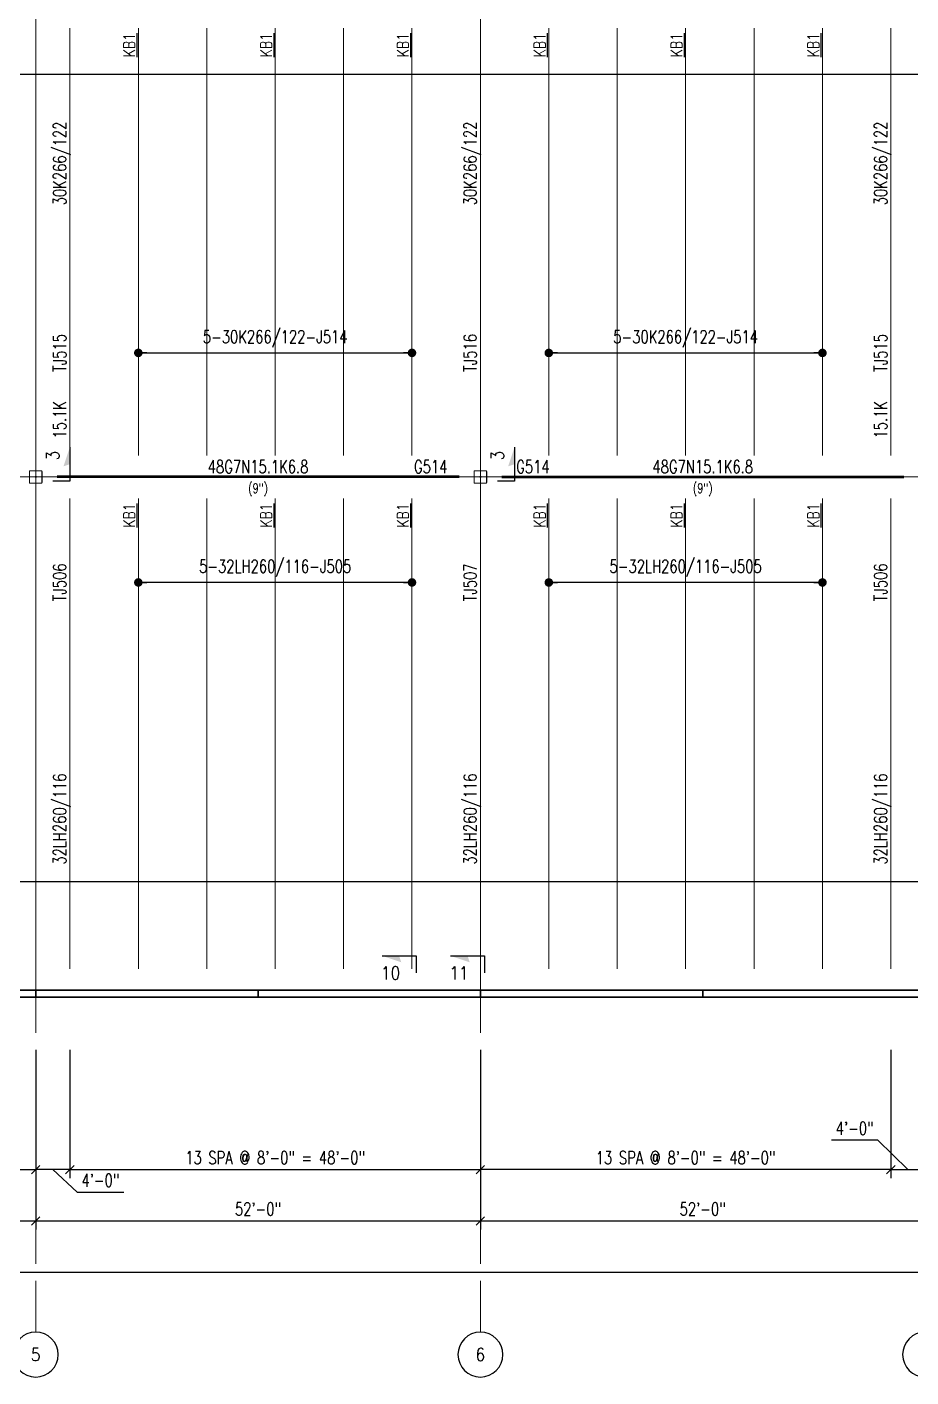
# Model space of a CAD drawing. Extents: x -14553 to 17595, y -13361 to 12610.
# Drawn here: x 2340 to 3580, y -5943 to -4048 of the extents above; entities that cross this region are included whole.
import ezdxf
from ezdxf.enums import TextEntityAlignment as Align

# ---------------------------------------------------------------- set-up
doc = ezdxf.new("R2010")
doc.units = 0
doc.header["$LTSCALE"] = 0.5
doc.header["$MEASUREMENT"] = 0
doc.linetypes.add('CENTER', pattern=[2, 1.25, -0.25, 0.25, -0.25])
doc.layers.get('0').update_dxf_attribs({"linetype": 'CONTINUOUS'})
doc.layers.get('DEFPOINTS').update_dxf_attribs({"linetype": 'CONTINUOUS'})
for name, color, linetype in [('BRIDGING-KB', 140, 'CONTINUOUS'), ('Girder-Widths', 54, 'CONTINUOUS'), ('Grid-Bubbles', 2, 'CONTINUOUS'), ('Section-Cuts', 2, 'CONTINUOUS')]:
    doc.layers.add(name, color=color, linetype=linetype)
for name, color, linetype, lineweight in [('CMU-Walls', 254, 'CONTINUOUS', 30), ('Columns', 41, 'CONTINUOUS', 40), ('Dim-Grid', 11, 'CONTINUOUS', 20), ('Girder-Marks', 50, 'CONTINUOUS', 35), ('Girders', 4, 'CONTINUOUS', 50), ('Grid-Lines', 251, 'CENTER', 5), ('Joist-Dims', 11, 'CONTINUOUS', 20), ('Joist-Loads', 50, 'CONTINUOUS', 18), ('Joist-Marks', 50, 'CONTINUOUS', 35), ('Joists', 1, 'CONTINUOUS', 15)]:
    doc.layers.add(name, color=color, linetype=linetype, lineweight=lineweight)
doc.styles.add('NORMAL', font='simplex.shx', dxfattribs={"width": 0.75})
doc.styles.add('SECTION-ARROWS', font='simplex.shx', dxfattribs={"width": 0.75})
doc.styles.add('SECTION-ATTRIB-BOLD', font='simplex.shx', dxfattribs={"width": 0.75})
doc.styles.get("Standard").update_dxf_attribs({"font": 'SIMPLEX.SHX', "width": 0.75})
doc.dimstyles.new('NMBS T192', dxfattribs={"dimscale": 192, "dimtxt": 0.09375, "dimasz": 0.0625, "dimexe": 0.0625, "dimexo": 0.125, "dimgap": 0.03125, "dimtad": 1, "dimdec": 4, "dimrnd": 0.0625, "dimzin": 3, "dimdsep": 46, "dimlunit": 4, "dimtxsty": 'Standard', "dimblk1": 'OBLIQUE', "dimblk2": 'OBLIQUE', "dimsah": 1, "dimcen": -0.125, "dimclrt": 2, "dimadec": 0, "dimazin": 0, "dimtfac": 0.625, "dimtdec": 4, "dimtmove": 0, "dimatfit": 2, "dimfxl": 0.0625, "dimtvp": 0.7, "dimtolj": 1, "dimtzin": 3, "dimarcsym": 0})
doc.dimstyles.new('NMBS T192 Dots', dxfattribs={"dimscale": 192, "dimtxt": 0.09375, "dimasz": 0.0625, "dimexe": 0.0625, "dimexo": 0.125, "dimgap": 0.03125, "dimtad": 1, "dimdec": 4, "dimrnd": 0.0625, "dimzin": 3, "dimdsep": 46, "dimlunit": 4, "dimtxsty": 'Standard', "dimblk": 'DOT', "dimcen": -0.125, "dimse1": 1, "dimse2": 1, "dimclrd": 4, "dimclrt": 50, "dimadec": 0, "dimazin": 0, "dimtfac": 0.625, "dimtdec": 4, "dimtmove": 0, "dimatfit": 2, "dimldrblk": 'OBLIQUE', "dimfxl": 0.0625, "dimtvp": 0.7, "dimtolj": 1, "dimtzin": 3, "dimarcsym": 0})

# ---------------------------------------------------------------- blocks, each defined once
blk = doc.blocks.new('_OBLIQUE')
at = {"color": 0, "linetype": 'ByBlock'}
blk.add_line((-0.5, -0.5), (0.5, 0.5), dxfattribs=at)
blk = doc.blocks.new('*D56')
at = {"layer": 'DEFPOINTS', "color": 0, "transparency": 16777216}
for p in [(1728, -5460), (2352, -5460), (2352, -5724)]:
    blk.add_point(p, dxfattribs=at)
at = {"layer": 'Dim-Grid', "color": 0, "lineweight": -2, "transparency": 16777216}
for p, q in [((1728, -5484), (1728, -5736)), ((2352, -5484), (2352, -5736)), ((1728, -5724), (2352, -5724))]:
    blk.add_line(p, q, dxfattribs=at)
at = {"layer": 'Dim-Grid', "color": 0, "lineweight": -2, "transparency": 16777216, "xscale": 12, "yscale": 12, "zscale": 12, "rotation": 180}
blk.add_blockref('_OBLIQUE', (1728, -5724), dxfattribs=at)
at = {"layer": 'Dim-Grid', "color": 0, "lineweight": -2, "transparency": 16777216, "xscale": 12, "yscale": 12, "zscale": 12}
blk.add_blockref('_OBLIQUE', (2352, -5724), dxfattribs=at)
at = {"layer": 'Dim-Grid', "color": 2, "transparency": 16777216, "insert": (2040, -5707.3), "char_height": 18, "attachment_point": 5}
blk.add_mtext('\\A1;52\'-0"', dxfattribs=at)
blk = doc.blocks.new('Grid-Bub')
at = {"color": 0}
blk.add_circle((0, 0), 0.1641, dxfattribs=at)
at = {"style": 'SECTION-ATTRIB-BOLD', "width": 0.875}
blk.add_attdef('LABEL', text='', height=0.0938, dxfattribs=at).set_placement((0, 0), align=Align.MIDDLE_CENTER)
blk = doc.blocks.new('*D57')
at = {"layer": 'DEFPOINTS', "color": 0, "transparency": 16777216}
for p in [(2352, -5460), (2976, -5460), (2976, -5724)]:
    blk.add_point(p, dxfattribs=at)
at = {"layer": 'Dim-Grid', "color": 0, "lineweight": -2, "transparency": 16777216}
for p, q in [((2352, -5484), (2352, -5736)), ((2976, -5484), (2976, -5736)), ((2352, -5724), (2976, -5724))]:
    blk.add_line(p, q, dxfattribs=at)
at = {"layer": 'Dim-Grid', "color": 0, "lineweight": -2, "transparency": 16777216, "xscale": 12, "yscale": 12, "zscale": 12, "rotation": 180}
blk.add_blockref('_OBLIQUE', (2352, -5724), dxfattribs=at)
at = {"layer": 'Dim-Grid', "color": 0, "lineweight": -2, "transparency": 16777216, "xscale": 12, "yscale": 12, "zscale": 12}
blk.add_blockref('_OBLIQUE', (2976, -5724), dxfattribs=at)
at = {"layer": 'Dim-Grid', "color": 2, "transparency": 16777216, "insert": (2664, -5707.3), "char_height": 18, "attachment_point": 5}
blk.add_mtext('\\A1;52\'-0"', dxfattribs=at)
blk = doc.blocks.new('*D58')
at = {"layer": 'DEFPOINTS', "color": 0, "transparency": 16777216}
for p in [(2976, -5460), (3600, -5460), (3600, -5724)]:
    blk.add_point(p, dxfattribs=at)
at = {"layer": 'Dim-Grid', "color": 0, "lineweight": -2, "transparency": 16777216}
for p, q in [((2976, -5484), (2976, -5736)), ((3600, -5484), (3600, -5736)), ((2976, -5724), (3600, -5724))]:
    blk.add_line(p, q, dxfattribs=at)
at = {"layer": 'Dim-Grid', "color": 0, "lineweight": -2, "transparency": 16777216, "xscale": 12, "yscale": 12, "zscale": 12, "rotation": 180}
blk.add_blockref('_OBLIQUE', (2976, -5724), dxfattribs=at)
at = {"layer": 'Dim-Grid', "color": 0, "lineweight": -2, "transparency": 16777216, "xscale": 12, "yscale": 12, "zscale": 12}
blk.add_blockref('_OBLIQUE', (3600, -5724), dxfattribs=at)
at = {"layer": 'Dim-Grid', "color": 2, "transparency": 16777216, "insert": (3288, -5707.3), "char_height": 18, "attachment_point": 5}
blk.add_mtext('\\A1;52\'-0"', dxfattribs=at)
blk = doc.blocks.new('*D47')
at = {"layer": 'DEFPOINTS', "color": 0, "transparency": 16777216}
for p in [(0, -5460), (8448, -5460), (8448, -5796)]:
    blk.add_point(p, dxfattribs=at)
at = {"layer": 'Dim-Grid', "color": 0, "lineweight": -2, "transparency": 16777216}
for p, q in [((0, -5484), (0, -5808)), ((8448, -5484), (8448, -5808)), ((0, -5796), (8448, -5796))]:
    blk.add_line(p, q, dxfattribs=at)
at = {"layer": 'Dim-Grid', "color": 0, "lineweight": -2, "transparency": 16777216, "xscale": 12, "yscale": 12, "zscale": 12, "rotation": 180}
blk.add_blockref('_OBLIQUE', (0, -5796), dxfattribs=at)
at = {"layer": 'Dim-Grid', "color": 0, "lineweight": -2, "transparency": 16777216, "xscale": 12, "yscale": 12, "zscale": 12}
blk.add_blockref('_OBLIQUE', (8448, -5796), dxfattribs=at)
at = {"layer": 'Dim-Grid', "color": 2, "transparency": 16777216, "insert": (4224, -5779.3), "char_height": 18, "attachment_point": 5}
blk.add_mtext('\\A1;704\'-0"', dxfattribs=at)
blk = doc.blocks.new('Tube')
at = {"lineweight": 15}
for p, q in [((-0.031, 0), (0.031, 0)), ((0, -0.031), (0, 0.031))]:
    blk.add_line(p, q, dxfattribs=at)
at = {"color": 0, "linetype": 'ByBlock', "const_width": 0.0104}
blk.add_lwpolyline([(-0.053, 0.061), (0.053, 0.061, -0.414214), (0.061, 0.053), (0.061, -0.053, -0.414214), (0.053, -0.061), (-0.053, -0.061, -0.414214), (-0.061, -0.053), (-0.061, 0.053, -0.414214)], format="xyb", close=True, dxfattribs=at)
blk.add_point((0, 0))
blk = doc.blocks.new('_DOT')
at = {"color": 0, "linetype": 'ByBlock'}
blk.add_line((-0.5, 0), (-1, 0), dxfattribs=at)
at = {"color": 0, "linetype": 'ByBlock', "const_width": 0.5}
blk.add_lwpolyline([(-0.25, 0, 1), (0.25, 0, 1)], format="xyb", close=True, dxfattribs=at)
blk = doc.blocks.new('*D111')
at = {"layer": 'DEFPOINTS', "color": 0, "transparency": 16777216}
for p in [(384, -5208.4), (4224, -5208.4), (4224, -5247.5)]:
    blk.add_point(p, dxfattribs=at)
at = {"layer": 'Joist-Dims', "color": 0, "lineweight": -2, "transparency": 16777216}
for p, q in [((384, -5232.4), (384, -5259.5)), ((396, -5247.5), (4212, -5247.5)), ((4224, -5232.4), (4224, -5259.5))]:
    blk.add_line(p, q, dxfattribs=at)
at = {"layer": 'Joist-Dims', "color": 0, "lineweight": -2, "transparency": 16777216, "xscale": 12, "yscale": 12, "zscale": 12, "rotation": 180}
blk.add_blockref('_DOT', (384, -5247.5), dxfattribs=at)
at = {"layer": 'Joist-Dims', "color": 0, "lineweight": -2, "transparency": 16777216, "xscale": 12, "yscale": 12, "zscale": 12}
blk.add_blockref('_DOT', (4224, -5247.5), dxfattribs=at)
at = {"layer": 'Joist-Dims', "color": 2, "transparency": 16777216, "insert": (2258.5, -5232.5), "char_height": 18, "attachment_point": 5}
blk.add_mtext('\\A1;6', dxfattribs=at)
blk = doc.blocks.new('DOT')
at = {"color": 0, "linetype": 'ByBlock'}
blk.add_line((-0.5, 0), (-1, 0), dxfattribs=at)
at = {"color": 0, "linetype": 'ByBlock', "const_width": 0.5}
blk.add_lwpolyline([(-0.25, 0, 1), (0.25, 0, 1)], format="xyb", close=True, dxfattribs=at)
blk = doc.blocks.new('*D108')
at = {"layer": 'DEFPOINTS', "color": 0, "transparency": 16777216}
for p in [(96, -4076), (4224, -4076), (96, -4115.1)]:
    blk.add_point(p, dxfattribs=at)
at = {"layer": 'Joist-Dims', "color": 0, "lineweight": -2, "transparency": 16777216}
for p, q in [((96, -4100), (96, -4127.1)), ((4224, -4100), (4224, -4127.1)), ((4212, -4115.1), (108, -4115.1))]:
    blk.add_line(p, q, dxfattribs=at)
at = {"layer": 'Joist-Dims', "color": 0, "lineweight": -2, "transparency": 16777216, "xscale": 12, "yscale": 12, "zscale": 12, "rotation": 180}
blk.add_blockref('_DOT', (96, -4115.1), dxfattribs=at)
at = {"layer": 'Joist-Dims', "color": 0, "lineweight": -2, "transparency": 16777216, "xscale": 12, "yscale": 12, "zscale": 12}
blk.add_blockref('_DOT', (4224, -4115.1), dxfattribs=at)
at = {"layer": 'Joist-Dims', "color": 2, "transparency": 16777216, "insert": (2160, -4100.1), "char_height": 18, "attachment_point": 5}
blk.add_mtext('\\A1;5', dxfattribs=at)
blk = doc.blocks.new('*D178')
at = {"layer": 'DEFPOINTS', "color": 0, "transparency": 16777216}
for p in [(2304, -5460), (2352, -5460), (2352, -5652)]:
    blk.add_point(p, dxfattribs=at)
at = {"layer": 'Dim-Grid', "color": 0, "lineweight": -2, "transparency": 16777216}
for p, q in [((2304, -5484), (2304, -5664)), ((2352, -5484), (2352, -5664)), ((2285.8, -5610.7), (2220.5, -5610.7)), ((2328, -5652), (2285.8, -5610.7)), ((2304, -5652), (2352, -5652))]:
    blk.add_line(p, q, dxfattribs=at)
at = {"layer": 'Dim-Grid', "color": 0, "lineweight": -2, "transparency": 16777216, "xscale": 12, "yscale": 12, "zscale": 12}
for p, rotation in [((2304, -5652), 179.9999906653421), ((2352, -5652), 359.9999906653421)]:
    blk.add_blockref('_OBLIQUE', p, dxfattribs=dict(at, rotation=rotation))
at = {"layer": 'Dim-Grid', "color": 2, "transparency": 16777216, "insert": (2253.2, -5594), "char_height": 18, "attachment_point": 5, "rotation": 360}
blk.add_mtext('\\A1;4\'-0"', dxfattribs=at)
blk = doc.blocks.new('*D179')
at = {"layer": 'DEFPOINTS', "color": 0, "transparency": 16777216}
for p in [(2400, -5460), (2976, -5460), (2976, -5652)]:
    blk.add_point(p, dxfattribs=at)
at = {"layer": 'Dim-Grid', "color": 0, "lineweight": -2, "transparency": 16777216}
for p, q in [((2400, -5484), (2400, -5664)), ((2976, -5484), (2976, -5664)), ((2400, -5652), (2976, -5652))]:
    blk.add_line(p, q, dxfattribs=at)
at = {"layer": 'Dim-Grid', "color": 0, "lineweight": -2, "transparency": 16777216, "xscale": 12, "yscale": 12, "zscale": 12, "rotation": 180}
blk.add_blockref('_OBLIQUE', (2400, -5652), dxfattribs=at)
at = {"layer": 'Dim-Grid', "color": 0, "lineweight": -2, "transparency": 16777216, "xscale": 12, "yscale": 12, "zscale": 12}
blk.add_blockref('_OBLIQUE', (2976, -5652), dxfattribs=at)
at = {"layer": 'Dim-Grid', "color": 2, "transparency": 16777216, "insert": (2688, -5635.3), "char_height": 18, "attachment_point": 5}
blk.add_mtext('\\A1;13 SPA @ 8\'-0" = 48\'-0"', dxfattribs=at)
blk = doc.blocks.new('*D180')
at = {"layer": 'DEFPOINTS', "color": 0, "transparency": 16777216}
for p in [(2352, -5460), (2400, -5460), (2352, -5652)]:
    blk.add_point(p, dxfattribs=at)
at = {"layer": 'Dim-Grid', "color": 0, "lineweight": -2, "transparency": 16777216}
for p, q in [((2352, -5484), (2352, -5664)), ((2400, -5484), (2400, -5664)), ((2400, -5652), (2352, -5652)), ((2376, -5652), (2410.1, -5683.6)), ((2410.1, -5683.6), (2475.5, -5683.6))]:
    blk.add_line(p, q, dxfattribs=at)
at = {"layer": 'Dim-Grid', "color": 0, "lineweight": -2, "transparency": 16777216, "xscale": 12, "yscale": 12, "zscale": 12, "rotation": 180}
blk.add_blockref('_OBLIQUE', (2352, -5652), dxfattribs=at)
at = {"layer": 'Dim-Grid', "color": 0, "lineweight": -2, "transparency": 16777216, "xscale": 12, "yscale": 12, "zscale": 12}
blk.add_blockref('_OBLIQUE', (2400, -5652), dxfattribs=at)
at = {"layer": 'Dim-Grid', "color": 2, "transparency": 16777216, "insert": (2442.8, -5666.9), "char_height": 18, "attachment_point": 5}
blk.add_mtext('\\A1;4\'-0"', dxfattribs=at)
blk = doc.blocks.new('*D176')
at = {"layer": 'DEFPOINTS', "color": 0, "transparency": 16777216}
for p in [(2976, -5460), (3552, -5460), (2976, -5652)]:
    blk.add_point(p, dxfattribs=at)
at = {"layer": 'Dim-Grid', "color": 0, "lineweight": -2, "transparency": 16777216}
for p, q in [((2976, -5484), (2976, -5664)), ((3552, -5484), (3552, -5664)), ((3552, -5652), (2976, -5652))]:
    blk.add_line(p, q, dxfattribs=at)
at = {"layer": 'Dim-Grid', "color": 0, "lineweight": -2, "transparency": 16777216, "xscale": 12, "yscale": 12, "zscale": 12}
for p, rotation in [((2976, -5652), 179.9999906653421), ((3552, -5652), 359.9999906653421)]:
    blk.add_blockref('_OBLIQUE', p, dxfattribs=dict(at, rotation=rotation))
at = {"layer": 'Dim-Grid', "color": 2, "transparency": 16777216, "insert": (3264, -5635.3), "char_height": 18, "attachment_point": 5, "rotation": 360}
blk.add_mtext('\\A1;13 SPA @ 8\'-0" = 48\'-0"', dxfattribs=at)
blk = doc.blocks.new('*D156')
at = {"layer": 'DEFPOINTS', "color": 0, "transparency": 16777216}
for p in [(3552, -5460), (3600, -5460), (3600, -5652)]:
    blk.add_point(p, dxfattribs=at)
at = {"layer": 'Dim-Grid', "color": 0, "lineweight": -2, "transparency": 16777216}
for p, q in [((3552, -5484), (3552, -5664)), ((3600, -5484), (3600, -5664)), ((3533.8, -5610.7), (3468.5, -5610.7)), ((3576, -5652), (3533.8, -5610.7)), ((3552, -5652), (3600, -5652))]:
    blk.add_line(p, q, dxfattribs=at)
at = {"layer": 'Dim-Grid', "color": 0, "lineweight": -2, "transparency": 16777216, "xscale": 12, "yscale": 12, "zscale": 12}
for p, rotation in [((3552, -5652), 179.9999906653421), ((3600, -5652), 359.9999906653421)]:
    blk.add_blockref('_OBLIQUE', p, dxfattribs=dict(at, rotation=rotation))
at = {"layer": 'Dim-Grid', "color": 2, "transparency": 16777216, "insert": (3501.2, -5594), "char_height": 18, "attachment_point": 5, "rotation": 360}
blk.add_mtext('\\A1;4\'-0"', dxfattribs=at)
blk = doc.blocks.new('*D401')
at = {"layer": 'DEFPOINTS', "color": 0, "transparency": 16777216}
for p in [(2496, -4505.9), (2880, -4505.9), (2880, -4505.9)]:
    blk.add_point(p, dxfattribs=at)
at = {"layer": 'Joist-Marks', "color": 4, "lineweight": -2, "transparency": 16777216}
blk.add_line((2508, -4505.9), (2868, -4505.9), dxfattribs=at)
at = {"layer": 'Joist-Marks', "color": 4, "lineweight": -2, "transparency": 16777216, "xscale": 12, "yscale": 12, "zscale": 12, "rotation": 180}
blk.add_blockref('_DOT', (2496, -4505.9), dxfattribs=at)
at = {"layer": 'Joist-Marks', "color": 4, "lineweight": -2, "transparency": 16777216, "xscale": 12, "yscale": 12, "zscale": 12}
blk.add_blockref('_DOT', (2880, -4505.9), dxfattribs=at)
at = {"layer": 'Joist-Marks', "color": 50, "transparency": 16777216, "insert": (2688, -4486.2), "char_height": 18, "attachment_point": 5}
blk.add_mtext('\\A1;5-30K266/122-J514', dxfattribs=at)
blk = doc.blocks.new('*D402')
at = {"layer": 'DEFPOINTS', "color": 0, "transparency": 16777216}
for p in [(3072, -4505.9), (3456, -4505.9), (3456, -4505.9)]:
    blk.add_point(p, dxfattribs=at)
at = {"layer": 'Joist-Marks', "color": 4, "lineweight": -2, "transparency": 16777216}
blk.add_line((3084, -4505.9), (3444, -4505.9), dxfattribs=at)
at = {"layer": 'Joist-Marks', "color": 4, "lineweight": -2, "transparency": 16777216, "xscale": 12, "yscale": 12, "zscale": 12, "rotation": 180}
blk.add_blockref('_DOT', (3072, -4505.9), dxfattribs=at)
at = {"layer": 'Joist-Marks', "color": 4, "lineweight": -2, "transparency": 16777216, "xscale": 12, "yscale": 12, "zscale": 12}
blk.add_blockref('_DOT', (3456, -4505.9), dxfattribs=at)
at = {"layer": 'Joist-Marks', "color": 50, "transparency": 16777216, "insert": (3264, -4486.2), "char_height": 18, "attachment_point": 5}
blk.add_mtext('\\A1;5-30K266/122-J514', dxfattribs=at)
blk = doc.blocks.new('*D417')
at = {"layer": 'DEFPOINTS', "color": 0, "transparency": 16777216}
for p in [(3072, -4828), (3072, -4828), (3456, -4828)]:
    blk.add_point(p, dxfattribs=at)
at = {"layer": 'Joist-Marks', "color": 4, "lineweight": -2, "transparency": 16777216}
blk.add_line((3444, -4828), (3084, -4828), dxfattribs=at)
at = {"layer": 'Joist-Marks', "color": 4, "lineweight": -2, "transparency": 16777216, "xscale": 12, "yscale": 12, "zscale": 12, "rotation": 180}
blk.add_blockref('_DOT', (3072, -4828), dxfattribs=at)
at = {"layer": 'Joist-Marks', "color": 4, "lineweight": -2, "transparency": 16777216, "xscale": 12, "yscale": 12, "zscale": 12}
blk.add_blockref('_DOT', (3456, -4828), dxfattribs=at)
at = {"layer": 'Joist-Marks', "color": 50, "transparency": 16777216, "insert": (3264, -4808.3), "char_height": 18, "attachment_point": 5}
blk.add_mtext('\\A1;5-32LH260/116-J505', dxfattribs=at)
blk = doc.blocks.new('JDS_SectArrow')
at = {"layer": 'Section-Cuts'}
for p, q in [((0.25, 0.21875), (0.25, -0.03125)), ((0.25, -0.03125), (0.125, -0.03125))]:
    blk.add_line(p, q, dxfattribs=at)
blk.add_solid([(0.203125, 0.078125), (0.25, 0.21875), (0.25, 0.09375), (0.25, 0.21875)], dxfattribs=at)
at = {"layer": 'Section-Cuts', "color": 140, "lineweight": 30, "style": 'SECTION-ARROWS', "width": 0.875, "flags": 8}
blk.add_attdef('SECT', text='', height=0.09375, rotation=90, dxfattribs=at).set_placement((0.125, 0.15625), align=Align.MIDDLE_CENTER)
blk = doc.blocks.new('*D418')
at = {"layer": 'DEFPOINTS', "color": 0, "transparency": 16777216}
for p in [(2496, -4828), (2496, -4828), (2880, -4828)]:
    blk.add_point(p, dxfattribs=at)
at = {"layer": 'Joist-Marks', "color": 4, "lineweight": -2, "transparency": 16777216}
blk.add_line((2868, -4828), (2508, -4828), dxfattribs=at)
at = {"layer": 'Joist-Marks', "color": 4, "lineweight": -2, "transparency": 16777216, "xscale": 12, "yscale": 12, "zscale": 12, "rotation": 180}
blk.add_blockref('_DOT', (2496, -4828), dxfattribs=at)
at = {"layer": 'Joist-Marks', "color": 4, "lineweight": -2, "transparency": 16777216, "xscale": 12, "yscale": 12, "zscale": 12}
blk.add_blockref('_DOT', (2880, -4828), dxfattribs=at)
at = {"layer": 'Joist-Marks', "color": 50, "transparency": 16777216, "insert": (2688, -4808.3), "char_height": 18, "attachment_point": 5}
blk.add_mtext('\\A1;5-32LH260/116-J505', dxfattribs=at)

msp = doc.modelspace()

# ---------------------------------------------------------------- linework, layer by layer
at = {"layer": 'CMU-Walls'}
for p, q in [((4224, -5410), (321, -5410)), ((4224, -5400), (331, -5400)), ((2352, -5400), (2352, -5410)), ((2664, -5400), (2664, -5410)), ((2976, -5400), (2976, -5410)), ((3288, -5400), (3288, -5410))]:
    msp.add_line(p, q, dxfattribs=at)
at = {"layer": 'Dim-Grid'}
for p, q in [((2352, -5736), (2352, -5784)), ((2976, -5736), (2976, -5784)), ((2352, -5808), (2352, -5880)), ((2976, -5808), (2976, -5880))]:
    msp.add_line(p, q, dxfattribs=at)
at = {"layer": 'Girders'}
for p, q in [((2946, -4680), (2382, -4680)), ((3006, -4680), (3570, -4680))]:
    msp.add_line(p, q, dxfattribs=at)
at = {"layer": 'Grid-Lines'}
for p, q in [((2352, 60), (2352, -5460)), ((2976, 60), (2976, -5460)), ((-60, -4680), (8508, -4680)), ((-60, -5400), (8508, -5400))]:
    msp.add_line(p, q, dxfattribs=at)
at = {"layer": 'Joists', "color": 6}
for p, q in [((2400, -4650), (2400, -4050)), ((3552, -4650), (3552, -4050)), ((2400, -4710), (2400, -5370)), ((3552, -4710), (3552, -5370))]:
    msp.add_line(p, q, dxfattribs=at)
at = {"layer": 'Joists'}
for p, q in [((2496, -4650), (2496, -4050)), ((2592, -4650), (2592, -4050)), ((2688, -4650), (2688, -4050)), ((2784, -4650), (2784, -4050)), ((2880, -4650), (2880, -4050)), ((2976, -4650), (2976, -4050)), ((3072, -4650), (3072, -4050)), ((3168, -4650), (3168, -4050)), ((3264, -4650), (3264, -4050)), ((3360, -4650), (3360, -4050)), ((3456, -4650), (3456, -4050)), ((2496, -4710), (2496, -5370)), ((2592, -4710), (2592, -5370)), ((2688, -4710), (2688, -5370)), ((2784, -4710), (2784, -5370)), ((2880, -4710), (2880, -5370)), ((2976, -4710), (2976, -5370)), ((3072, -4710), (3072, -5370)), ((3168, -4710), (3168, -5370)), ((3264, -4710), (3264, -5370)), ((3360, -4710), (3360, -5370)), ((3456, -4710), (3456, -5370))]:
    msp.add_line(p, q, dxfattribs=at)

# ---------------------------------------------------------------- block references
at = {"layer": 'Columns', "xscale": 144, "yscale": 144}
for p in [(2352, -4680), (2976, -4680)]:
    msp.add_blockref('Tube', p, dxfattribs=at)
at = {"layer": 'Grid-Bubbles'}
ref = msp.add_blockref('Grid-Bub', (2352, -5911.5), dxfattribs=dict(at, xscale=-192, yscale=192, rotation=180))
ref.add_attrib('LABEL', '5', dxfattribs={"layer": '0', "height": 18.00005, "style": 'SECTION-ATTRIB-BOLD', "width": 0.875}).set_placement((2352, -5911.5), align=Align.MIDDLE_CENTER)
ref = msp.add_blockref('Grid-Bub', (2976, -5911.5), dxfattribs=dict(at, xscale=-192, yscale=192, rotation=180))
ref.add_attrib('LABEL', '6', dxfattribs={"layer": '0', "height": 18.00005, "style": 'SECTION-ATTRIB-BOLD', "width": 0.875}).set_placement((2976, -5911.5), align=Align.MIDDLE_CENTER)
ref = msp.add_blockref('Grid-Bub', (3600, -5911.5), dxfattribs=dict(at, xscale=-192, yscale=192, rotation=180))
ref.add_attrib('LABEL', '7', dxfattribs={"layer": '0', "height": 18.00005, "style": 'SECTION-ATTRIB-BOLD', "width": 0.875}).set_placement((3600, -5911.5), align=Align.MIDDLE_CENTER)
at = {"layer": 'Section-Cuts'}
ref = msp.add_blockref('JDS_SectArrow', (2352, -4680), dxfattribs=dict(at, xscale=192, yscale=192))
ref.add_attrib('SECT', '3', dxfattribs={"color": 140, "lineweight": 30, "height": 18, "rotation": 90, "style": 'SECTION-ARROWS', "width": 0.875}).set_placement((2376, -4650), align=Align.MIDDLE_CENTER)
ref = msp.add_blockref('JDS_SectArrow', (2976, -4680), dxfattribs=dict(at, xscale=192, yscale=192))
ref.add_attrib('SECT', '3', dxfattribs={"color": 140, "lineweight": 30, "height": 18, "rotation": 90, "style": 'SECTION-ARROWS', "width": 0.875}).set_placement((3000, -4650), align=Align.MIDDLE_CENTER)
ref = msp.add_blockref('JDS_SectArrow', (2880, -5400), dxfattribs=dict(at, xscale=192, yscale=192, rotation=89.99999999999991))
ref.add_attrib('SECT', '10', dxfattribs={"color": 140, "lineweight": 30, "height": 18, "style": 'SECTION-ARROWS', "width": 0.875}).set_placement((2850, -5376), align=Align.MIDDLE_CENTER)
ref = msp.add_blockref('JDS_SectArrow', (2976, -5400), dxfattribs=dict(at, xscale=192, yscale=192, rotation=89.99999999999991))
ref.add_attrib('SECT', '11', dxfattribs={"color": 140, "lineweight": 30, "height": 18, "style": 'SECTION-ARROWS', "width": 0.875}).set_placement((2946, -5376), align=Align.MIDDLE_CENTER)

# ---------------------------------------------------------------- texts
at = {"layer": 'BRIDGING-KB', "style": 'NORMAL', "width": 0.8}
for p in [(2496, -4074), (2688, -4074), (2880, -4074), (3072, -4074), (3264, -4074), (3456, -4074), (2496, -4734), (2688, -4734), (2880, -4734), (3072, -4734), (3264, -4734), (3456, -4734)]:
    msp.add_text('%%UKB1', height=16, rotation=89.99985474, dxfattribs=at).set_placement(p, align=Align.BOTTOM_CENTER)
at = {"layer": 'Girder-Marks', "width": 0.75}
for p in [(2664, -4680), (3288, -4680)]:
    msp.add_text('48G7N15.1K6.8', height=18, dxfattribs=at).set_placement(p, align=Align.BOTTOM_CENTER)
msp.add_text('G514     ', height=18, dxfattribs=at).set_placement((2976, -4680), align=Align.BOTTOM_RIGHT)
msp.add_text('     G514', height=18, dxfattribs=at).set_placement((2976, -4680), align=Align.BOTTOM_LEFT)
at = {"layer": 'Girder-Widths', "width": 0.75}
for p in [(2664, -4689), (3288, -4689)]:
    msp.add_text('(9")', height=13.5, dxfattribs=at).set_placement(p, align=Align.TOP_CENTER)
at = {"layer": 'Joist-Loads', "width": 0.75}
for p in [(2400, -4626), (3552, -4626)]:
    msp.add_text('15.1K', height=18, rotation=90, dxfattribs=at).set_placement(p, align=Align.BOTTOM_LEFT)
at = {"layer": 'Joist-Marks', "width": 0.75}
for s, p in [('30K266/122', (2400, -4240)), ('30K266/122', (2976, -4240)), ('30K266/122', (3552, -4240)), ('TJ515', (2400, -4505.9433)), ('TJ516', (2976, -4505.9433)), ('TJ515', (3552, -4505.9433)), ('TJ506', (2400, -4827.97547)), ('TJ507', (2976, -4827.97547)), ('TJ506', (3552, -4827.97547)), ('32LH260/116', (2400, -5160)), ('32LH260/116', (2976, -5160)), ('32LH260/116', (3552, -5160))]:
    msp.add_text(s, height=18, rotation=90, dxfattribs=at).set_placement(p, align=Align.BOTTOM_CENTER)

# ---------------------------------------------------------------- dimensions: what is measured, and where the dimension line sits
at = {"layer": 'Dim-Grid'}
for base, p1, p2, picture, middle in [((8448, -5796), (0, -5460), (8448, -5460), '*D47', (4224, -5779.28571)), ((2352, -5724), (1728, -5460), (2352, -5460), '*D56', (2040, -5707.28571)), ((2976, -5724), (2352, -5460), (2976, -5460), '*D57', (2664, -5707.28571)), ((3600, -5724), (2976, -5460), (3600, -5460), '*D58', (3288, -5707.28571))]:
    dim = msp.add_linear_dim(base=base, p1=p1, p2=p2, dimstyle='NMBS T192', dxfattribs=at)
    dim.commit()
    dim.dimension.update_dxf_attribs({"geometry": picture, "text_midpoint": middle})
for base, p1, p2, angle, picture, middle in [((2351.99997, -5652.0001), (2303.99998, -5460), (2352, -5460), 179.99999067, '*D178', (2279.83947, -5610.71894)), ((2352, -5652.0001), (2400.00002, -5460), (2352, -5460), 0.00000933, '*D180', (2416.13697, -5683.5975)), ((3599.99997, -5652.0001), (3551.99998, -5460), (3600, -5460), 179.99999067, '*D156', (3527.83947, -5610.71894))]:
    dim = msp.add_linear_dim(base=base, p1=p1, p2=p2, angle=angle, dimstyle='NMBS T192', override={"dimtmove": 1}, dxfattribs=at)
    dim.commit()
    dim.dimension.update_dxf_attribs({"geometry": picture, "text_midpoint": middle, "dimtype": 160})
for base, p1, p2, angle, picture, middle in [((2976.00002, -5652), (2400.00002, -5460), (2976.00002, -5460), 0.00000933, '*D179', (2688.00002, -5635.28571)), ((2975.99995, -5652), (3551.99998, -5460), (2975.99998, -5460), 179.99999067, '*D176', (3263.99995, -5635.28576))]:
    dim = msp.add_linear_dim(base=base, p1=p1, p2=p2, angle=angle, text='13 SPA @ 8\'-0" = <>', dimstyle='NMBS T192', override={"dimtmove": 1}, dxfattribs=at)
    dim.commit()
    dim.dimension.update_dxf_attribs({"geometry": picture, "text_midpoint": middle})
at = {"layer": 'Joist-Dims'}
dim = msp.add_linear_dim(base=(96, -4115.11908), p1=(4224, -4076), p2=(96, -4076), text='5', dimstyle='NMBS T192', override={"dimblk1": 'DOT', "dimblk2": 'DOT'}, dxfattribs=at)
dim.commit()
dim.dimension.update_dxf_attribs({"geometry": '*D108', "text_midpoint": (2160, -4100.11908)})
dim = msp.add_linear_dim(base=(4224, -5247.51157), p1=(384, -5208.39249), p2=(4224, -5208.39249), text='6', dimstyle='NMBS T192', override={"dimblk1": 'DOT', "dimblk2": 'DOT'}, dxfattribs=at)
dim.commit()
dim.dimension.update_dxf_attribs({"geometry": '*D111', "text_midpoint": (2258.47749, -5247.51157), "dimtype": 160})
at = {"layer": 'Joist-Marks'}
for base, p1, p2, text, picture, middle in [((2880, -4505.9433), (2496, -4505.9433), (2880, -4505.9433), '5-30K266/122-J514', '*D401', (2688, -4486.22902)), ((3456, -4505.9433), (3072, -4505.9433), (3456, -4505.9433), '5-30K266/122-J514', '*D402', (3264, -4486.22902)), ((2496, -4827.97547), (2880, -4827.97547), (2496, -4827.97547), '5-32LH260/116-J505', '*D418', (2688, -4808.26119)), ((3072, -4827.97547), (3456, -4827.97547), (3072, -4827.97547), '5-32LH260/116-J505', '*D417', (3264, -4808.26119))]:
    dim = msp.add_linear_dim(base=base, p1=p1, p2=p2, text=text, dimstyle='NMBS T192 Dots', dxfattribs=at)
    dim.commit()
    dim.dimension.update_dxf_attribs({"geometry": picture, "text_midpoint": middle})

doc.saveas('drawing.dxf')
